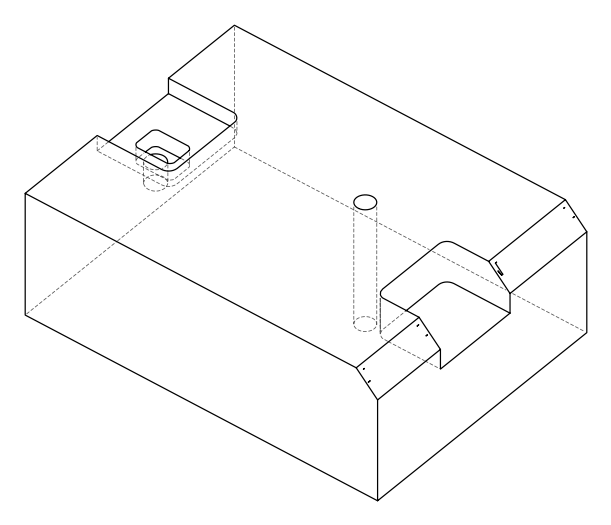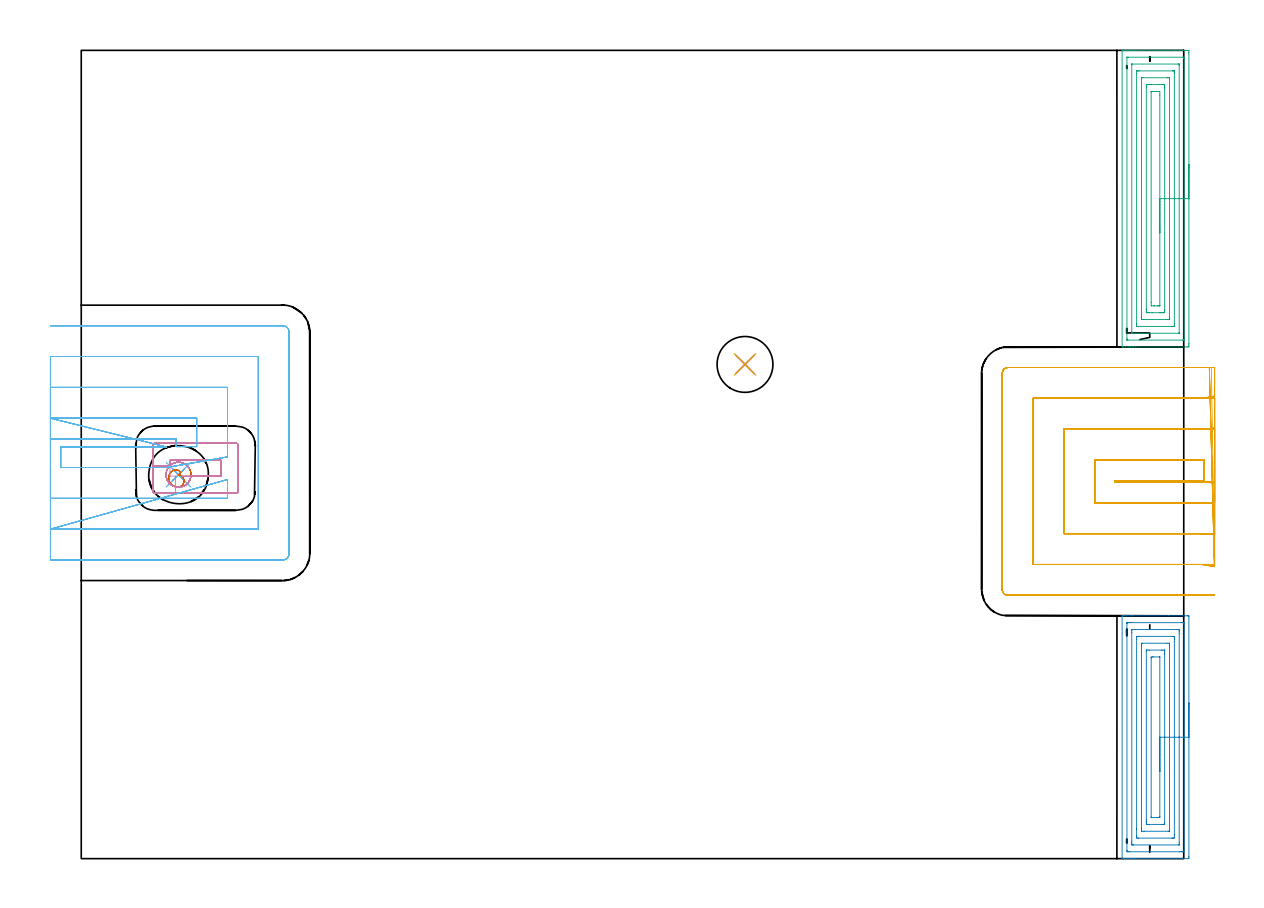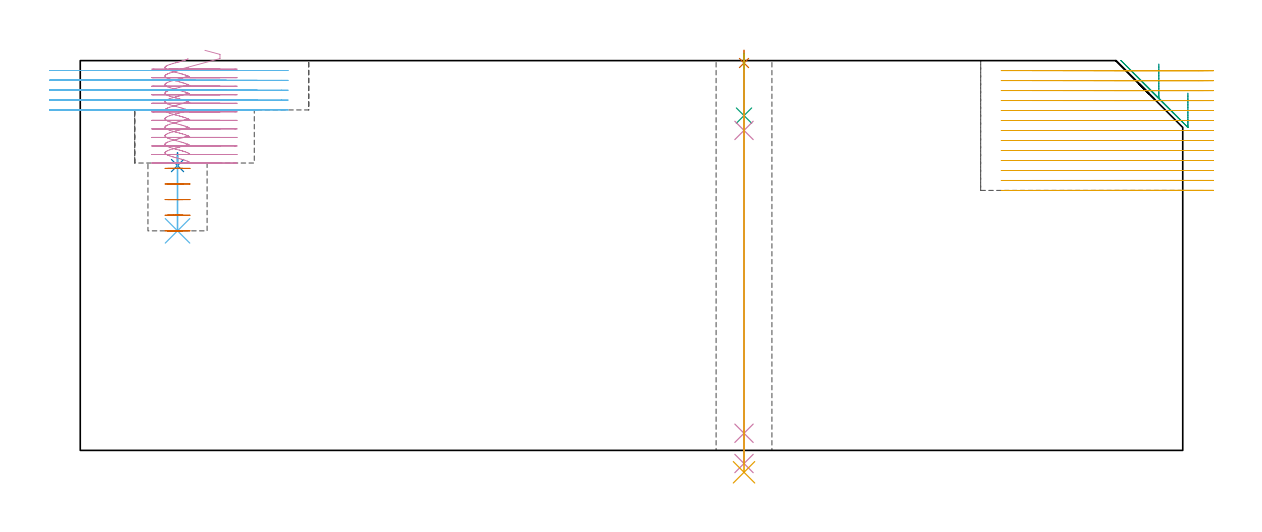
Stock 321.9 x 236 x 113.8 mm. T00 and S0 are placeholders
(PLAN: 12 operations, 8 tool changes, 47.9 min)
(1 SPOT_DRILL | STEP1HOLE | NXT0321_9005460120000 | 0.03 min | 3 mm3)
(2 SPOT_DRILL_1 | STEP1POCKET | NXT0321_9005460120000 | 0.04 min | 3302 mm3)
(3 DRILL_BLIND_HOLE_INTO_CENTER | STEP1HOLE | UGT0301_219 | 0.07 min | 1243 mm3)
(4 GUN_DRILL_THROUGH_HOLE | STEP1HOLE | UGT0307_007 | 0.57 min | 7811 mm3)
(5 DRILL_TO_ENLARGE_THROUGH_HOLE | STEP1HOLE | UGT0301_287 | 0.49 min | 14659 mm3)
(6 DRILL_BLIND_HOLE_INTO_CENTER_1 | STEP1POCKET | NXT0301_128 | 0.09 min | 2184 mm3)
(7 MILL_ROUGH_BLIND_HOLE_CONTOUR | STEP1POCKET | NXT0201_013 | Spiral | 0.79 min | 6008 mm3)
(8 AREA_MILL | FG_CHAMFER_SURFACE | UGT0205_001 | 4.34 min | 14967 mm3)
(9 AREA_MILL_1 | FG_CHAMFER_SURFACE_1 | UGT0205_001 | 5.22 min | 17955 mm3)
(10 MILL_RECTANGULAR_POCKET | POCKET_RECTANGULAR_STRAIGHT | NXT0201_013 | Follow Part, ap 2.5, ae 75% | 3.78 min | 18034 mm3)
(11 MILL_SLOT | SLOT_PARTIAL_RECTANGULAR | NXT0201_011 | Follow Part, ap 3, ae 75% | 22.52 min | 171612 mm3)
(12 MILL_SLOT_1 | SLOT_PARTIAL_RECTANGULAR_1 | NXT0201_011 | Follow Part, ap 3, ae 75% | 9.99 min | 64852 mm3)
(TOOL NXT0321_9005460120000 | NC Spot Drill, 142deg, 12mm, Carbide, Uncoated | D12 PA142 FL30 Z2)
(TOOL UGT0301_219 | Twist Drill 10.7 mm | D10.7 PA118 FL90 Z2)
(TOOL UGT0307_007 | Gun Drill 10 mm | D10 PA130 FL24 Z1)
(TOOL UGT0301_287 | Twist Drill 16.3 mm | D16.3 PA118 FL125 Z2)
(TOOL NXT0301_128 | Carbide Drill 12mm [861.1-1200-036A1-GP GC34] | D12 PA150 FL37.4 Z2)
(TOOL NXT0201_013 | ENDMILL 10mm | D10 FL30 Z4)
(TOOL UGT0205_001 | Chamfer Mill 20 x 3 x 45 deg. | D20 FL50 Z2)
(TOOL NXT0201_011 | ENDMILL 12mm [2P460-1200-NA 1630] | D12 FL38 Z6)
(OP 1 SPOT_DRILL)
G17 G21 G94 G90
T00 M6
G54
G17 G0 G90 X193.8 Y144.3 S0 M3
G43 Z123.8 H0
G94 G81 G98 Z113.098 F250. R116.8
G80
M5
M2
(OP 2 SPOT_DRILL_1)
G17 G21 G94 G90
T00 M6
G54
G17 G0 G90 X28.4 Y112.1 S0 M3
G43 Z123.8 H0
G94 G81 G98 Z83.155 F250. R86.9
G80
M5
M2
(OP 3 DRILL_BLIND_HOLE_INTO_CENTER)
G17 G21 G94 G90
T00 M6
G54
G17 G0 G90 X193.8 Y144.3 S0 M3
G43 Z123.8 H0
G94 G81 G98 Z97.75 F250. R115.8
G80
M5
M2
(OP 4 GUN_DRILL_THROUGH_HOLE)
G17 G21 G94 G90
T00 M6
G54
G17 G0 G90 X193.8 Y144.3 M8
G43 Z123.8 H0
Z111.146
S716 M3
G94 G1 Z93.423 F125. M26
G4 X.084
Z5. F250.
G4 X.084
Z-3.832 F125.
G4 X.084
M5
M9
G0 Z111.146
Z123.8
M2
(OP 5 DRILL_TO_ENLARGE_THROUGH_HOLE)
G17 G21 G94 G90
T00 M6
G54
G17 G0 G90 X193.8 Y144.3 S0 M3
G43 Z123.8 H0
G94 G73 G98 Z-6.397 F250. Q15.025 R115.8
G80
M5
M2
(OP 6 DRILL_BLIND_HOLE_INTO_CENTER_1)
G17 G21 G94 G90
T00 M6
G54
G17 G0 G90 X28.4 Y112.1 S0 M3
G43 Z123.8 H1
G94 G81 G98 Z64.1 F250. R85.9
G80
M5
M2
(OP 7 MILL_ROUGH_BLIND_HOLE_CONTOUR)
G17 G21 G94 G90
T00 M6
G54
G17 G0 G90 X28.4 Y112.1 S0 M3
G43 Z123.8 H0
Z82.34
G94 G3 X28.816 Y113.022 R0.555 F250.
X27.193 Y113.469 R1.537
X25.549 Y110.817 R2.41
X27.943 Y108.479 R2.772
X32.021 Y111.643 R3.65
X27.943 Y108.479 R-3.65
X29.982 Y110.061 R1.825
X28.4 Y112.1 R1.825
G0 Z77.78
G3 X28.816 Y113.022 R0.555
X27.193 Y113.469 R1.537
X25.549 Y110.817 R2.41
X27.943 Y108.479 R2.772
X32.021 Y111.643 R3.65
X27.943 Y108.479 R-3.65
X29.982 Y110.061 R1.825
X28.4 Y112.1 R1.825
G0 Z73.22
G3 X28.816 Y113.022 R0.555
X27.193 Y113.469 R1.537
X25.549 Y110.817 R2.41
X27.943 Y108.479 R2.772
X32.021 Y111.643 R3.65
X27.943 Y108.479 R-3.65
X29.982 Y110.061 R1.825
X28.4 Y112.1 R1.825
G0 Z68.66
G3 X28.816 Y113.022 R0.555
X27.193 Y113.469 R1.537
X25.549 Y110.817 R2.41
X27.943 Y108.479 R2.772
X32.021 Y111.643 R3.65
X27.943 Y108.479 R-3.65
X29.982 Y110.061 R1.825
X28.4 Y112.1 R1.825
G0 Z64.1
G3 X28.816 Y113.022 R0.555
X27.193 Y113.469 R1.537
X25.549 Y110.817 R2.41
X27.943 Y108.479 R2.772
X32.021 Y111.643 R3.65
X27.943 Y108.479 R-3.65
X29.982 Y110.061 R1.825
X28.4 Y112.1 R1.825
G0 Z123.8
M5
M2
(OP 8 AREA_MILL)
G17 G21 G94 G90
T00 M6
G54
G17 G0 G90 X323.4 Y45.45 S1061 M3
G43 Z123.8 H0
Z104.3
G94 G1 Y45.412 Z103.428 F250.
Y45.298 Z102.563
Y45.109 Z101.712
Y44.847 Z100.88
Y44.513 Z100.074
Y44.11 Z99.3
Y43.642 Z98.564
Y43.11 Z97.872
Y42.521 Z97.229
Y41.878 Z96.639
Y41.186 Z96.108
Y40.45 Z95.64
Y39.676 Z95.237
Y38.87 Z94.903
Y38.038 Z94.641
Y37.186 Z94.452
Y36.322 Z94.338
Y35.45 Z94.3
Y0.616
X323.396 Y0.2 Z94.302
X323.392 Y0.01 Z94.306
X323.198 Y0. Z94.499
X307.635 Z110.061
X307.026 Z110.668
X306.477 Z111.22
X306.143 Z111.553
X305.594 Z112.102
X305.259 Z112.435
X304.591 Z113.109
X304.26 Z113.439
X303.913 Z113.778
X303.902 Y0.008 Z113.788
X303.9 Y0.169 Z113.8
Y70.731
X303.902 Y70.892 Z113.788
X303.913 Y70.9 Z113.778
X304.261 Z113.439
X304.59 Z113.109
X305.259 Z112.435
X306.477 Z111.22
X307.026 Z110.668
X317.487 Z100.21
X322.924 Z94.774
X323.2 Y70.898 Z94.497
X323.392 Y70.89 Z94.306
X323.399 Y70.697 Z94.299
X323.4 Y35.45 Z94.3
X321.986 Z95.714
X321.985 Y2.193 Z95.715
X321.984 Y2.088 Z95.716
X321.982 Y2.037 Z95.718
X321.98 Y2.018 Z95.72
X321.952 Y2.01 Z95.748
X321.553 Y2.002 Z96.147
X321.157 Y2.001 Z96.543
X320.672 Y2. Z97.028
X306.143 Y2.001 Z111.557
X305.654 Y2.003 Z112.046
X305.427 Y2.01 Z112.273
X305.321 Y2.018 Z112.379
X305.315 Y2.346 Z112.385
Y2.402
Y68.707
X305.316 Y68.812 Z112.384
X305.318 Y68.863 Z112.382
X305.32 Y68.882 Z112.38
X305.348 Y68.89 Z112.352
X305.747 Y68.898 Z111.953
X306.143 Y68.899 Z111.557
X306.628 Y68.9 Z111.072
X321.157 Y68.899 Z96.543
X321.646 Y68.897 Z96.054
X321.873 Y68.89 Z95.827
X321.979 Y68.882 Z95.721
X321.985 Y68.554 Z95.715
Y68.498
X321.986 Y35.45 Z95.714
X320.572 Z97.128
X320.571 Y4.781 Z97.129
X320.569 Y4.189 Z97.131
X320.567 Y4.039 Z97.133
X320.565 Y4.01 Z97.135
X320.522 Y4.006 Z97.178
X320.459 Y4.001 Z97.241
X307.212 Z110.488
X307.026 Y4.003 Z110.674
X306.84 Y4.01 Z110.86
X306.735 Y4.018 Z110.965
X306.732 Y4.089 Z110.968
X306.73 Y4.189 Z110.97
X306.729 Y4.489 Z110.971
X306.728 Y5.082 Z110.972
X306.729 Y66.119 Z110.971
X306.731 Y66.712 Z110.969
X306.733 Y66.861 Z110.967
X306.735 Y66.89 Z110.965
X306.778 Y66.894 Z110.922
X306.841 Y66.899 Z110.859
X320.088 Y66.9 Z97.612
X320.274 Y66.897 Z97.426
X320.46 Y66.89 Z97.24
X320.565 Y66.882 Z97.135
X320.568 Y66.811 Z97.132
X320.57 Y66.712 Z97.13
X320.571 Y66.411 Z97.129
X320.572 Y65.818 Z97.128
Y35.45
X319.157 Z98.543
Y6.868
X319.151 Y6.218 Z98.549
X319.145 Y6.01 Z98.555
X318.937 Y6.005 Z98.763
X318.508 Y6. Z99.192
X318.483 Z99.217
X308.767 Z108.933
X308.358 Y6.005 Z109.342
X308.16 Y6.01 Z109.54
X308.15 Y6.122 Z109.55
X308.144 Y6.631 Z109.556
X308.143 Y8.654 Z109.557
Y64.032
X308.149 Y64.682 Z109.551
X308.155 Y64.89 Z109.545
X308.363 Y64.895 Z109.337
X308.792 Y64.9 Z108.908
X308.817 Z108.883
X318.533 Z99.167
X318.942 Y64.895 Z98.758
X319.14 Y64.89 Z98.56
X319.15 Y64.778 Z98.55
X319.156 Y64.269 Z98.544
X319.157 Y64.032 Z98.543
Y63.375
Y35.45
X317.743 Z99.957
Y8.535
X317.736 Y8.022 Z99.964
X317.704 Y8.01 Z99.996
X317.625 Y8.007 Z100.075
X317.387 Y8.001 Z100.313
X310.322 Z107.378
X309.676 Y8.007 Z108.024
X309.584 Y8.01 Z108.116
X309.564 Y8.015 Z108.136
X309.561 Y8.135 Z108.139
X309.559 Y8.294 Z108.141
X309.557 Y8.774 Z108.143
Y62.365
X309.564 Y62.878 Z108.136
X309.596 Y62.89 Z108.104
X309.676 Y62.893 Z108.024
X309.913 Y62.899 Z107.787
X316.978 Y62.9 Z100.722
X317.625 Y62.893 Z100.075
X317.716 Y62.89 Z99.984
X317.736 Y62.885 Z99.964
X317.739 Y62.766 Z99.961
X317.742 Y62.606 Z99.958
X317.743 Y62.366 Z99.957
Y62.246
Y35.45
X316.329 Z101.371
Y10.441
X316.328 Y10.203 Z101.372
X316.325 Y10.084 Z101.375
X316.322 Y10.027 Z101.378
X316.318 Y10.009 Z101.382
X316.289 Y10.005 Z101.411
X315.858 Y10.002 Z101.842
X315.411 Y10. Z102.289
X311.878 Z105.822
X311.442 Y10.001 Z106.258
X310.991 Y10.004 Z106.709
X310.978 Y10.01 Z106.722
X310.976 Y10.019 Z106.724
X310.973 Y10.441 Z106.727
X310.971 Y10.917 Z106.729
Y11.334
Y60.459
X310.972 Y60.697 Z106.728
X310.975 Y60.816 Z106.725
X310.978 Y60.873 Z106.722
X310.982 Y60.891 Z106.718
X311.011 Y60.895 Z106.689
X311.442 Y60.898 Z106.258
X311.889 Y60.9 Z105.811
X315.422 Z102.278
X315.858 Y60.899 Z101.842
X316.309 Y60.896 Z101.391
X316.322 Y60.89 Z101.378
X316.324 Y60.881 Z101.376
X316.327 Y60.459 Z101.373
X316.329 Y59.983 Z101.371
Y59.566
Y35.45
X314.915 Z102.785
X314.914 Y12.288 Z102.786
X314.913 Y12.227 Z102.787
X314.908 Y12.029 Z102.792
X314.541 Y12.009 Z103.159
X314.315 Y12.001 Z103.385
X312.452 Y12. Z105.248
X312.428 Y12.002 Z105.272
X312.407 Y12.006 Z105.293
X312.392 Y12.014 Z105.308
X312.39 Y12.038 Z105.31
X312.386 Y12.166 Z105.314
Y58.612
X312.387 Y58.673 Z105.313
X312.392 Y58.871 Z105.308
X312.759 Y58.891 Z104.941
X312.985 Y58.899 Z104.715
X314.848 Y58.9 Z102.852
X314.872 Y58.899 Z102.828
X314.893 Y58.894 Z102.807
X314.908 Y58.887 Z102.792
X314.911 Y58.862 Z102.789
X314.914 Y58.734 Z102.786
X314.915 Y35.45 Z102.785
Y34.578 Z102.823
Y33.714 Z102.937
Y32.862 Z103.126
Y32.03 Z103.388
Y31.224 Z103.722
Y30.45 Z104.125
Y29.714 Z104.594
Y29.022 Z105.125
Y28.379 Z105.714
Y27.79 Z106.357
Y27.258 Z107.049
Y26.79 Z107.785
Y26.387 Z108.559
Y26.053 Z109.365
Y25.791 Z110.197
Y25.602 Z111.049
Y25.488 Z111.914
Y25.45 Z112.785
G0 Z123.8
M5
M2
(OP 9 AREA_MILL_1)
G17 G21 G94 G90
T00 M6
G54
G17 G0 G90 X323.4 Y202.7 S1061 M3
G43 Z123.8 H0
Z104.3
G94 G1 Y202.662 Z103.428 F250.
Y202.548 Z102.563
Y202.359 Z101.712
Y202.097 Z100.88
Y201.763 Z100.074
Y201.36 Z99.3
Y200.892 Z98.564
Y200.36 Z97.872
Y199.771 Z97.229
Y199.128 Z96.64
Y198.436 Z96.108
Y197.7 Z95.64
Y196.926 Z95.237
Y196.12 Z94.903
Y195.288 Z94.641
Y194.437 Z94.452
Y193.572 Z94.338
Y192.7 Z94.3
Y150.383
X323.399 Y149.973 Z94.301
X323.394 Y149.499 Z94.303
X323.391 Y149.409 Z94.305
X322.924 Y149.4 Z94.773
X308.478 Z109.217
X307.909 Z109.785
X307.28 Z110.417
X307.026 Z110.671
X306.397 Z111.3
X306.143 Z111.554
X305.634 Z112.065
X304.885 Z112.815
X304.173 Y149.401 Z113.526
X303.906 Y149.41 Z113.793
X303.9 Y149.528 Z113.8
Y235.872
X303.906 Y235.99 Z113.793
X304.174 Y236. Z113.525
X304.884 Z112.815
X305.635 Z112.065
X306.143 Z111.554
X306.397 Z111.3
X307.026 Z110.671
X307.28 Z110.417
X307.909 Z109.785
X319.533 Z98.164
X322.041 Z95.656
X322.356 Z95.341
X322.924 Y235.996 Z94.773
X323.391 Y235.992 Z94.305
X323.394 Y235.901 Z94.303
X323.399 Y235.427 Z94.301
X323.4 Y234.947 Z94.3
Y192.7
X321.986 Z95.714
X321.985 Y151.545 Z95.715
X321.984 Y151.44 Z95.716
X321.982 Y151.416 Z95.718
X321.98 Y151.411 Z95.72
X321.958 Y151.408 Z95.742
X321.859 Y151.404 Z95.841
X321.508 Y151.4 Z96.192
X305.609 Y151.401 Z112.091
X305.418 Y151.406 Z112.282
X305.338 Y151.41 Z112.362
X305.321 Y151.421 Z112.379
X305.319 Y151.455 Z112.381
X305.316 Y151.536 Z112.384
X305.314 Y151.698 Z112.386
Y151.753
X305.315 Y233.855 Z112.385
X305.316 Y233.96 Z112.384
X305.318 Y233.984 Z112.382
X305.32 Y233.989 Z112.38
X305.342 Y233.992 Z112.358
X305.441 Y233.996 Z112.259
X305.792 Y234. Z111.908
X321.691 Y233.999 Z96.009
X321.882 Y233.994 Z95.818
X321.962 Y233.99 Z95.738
X321.979 Y233.979 Z95.721
X321.981 Y233.945 Z95.719
X321.984 Y233.864 Z95.716
X321.986 Y233.702 Z95.714
Y233.647
Y192.7
X320.572 Z97.128
X320.571 Y153.534 Z97.129
X320.57 Y153.459 Z97.13
X320.568 Y153.423 Z97.132
X320.566 Y153.412 Z97.134
X320.539 Y153.408 Z97.161
X320.406 Y153.401 Z97.294
X307.026 Y153.4 Z110.674
X306.893 Y153.402 Z110.807
X306.805 Y153.405 Z110.895
X306.74 Y153.41 Z110.96
X306.735 Y153.436 Z110.965
X306.732 Y153.534 Z110.968
X306.729 Y153.833 Z110.971
Y231.866
X306.73 Y231.941 Z110.97
X306.732 Y231.977 Z110.968
X306.734 Y231.988 Z110.966
X306.761 Y231.992 Z110.939
X306.894 Y231.999 Z110.806
X320.274 Y232. Z97.426
X320.407 Y231.998 Z97.293
X320.495 Y231.995 Z97.205
X320.56 Y231.99 Z97.14
X320.565 Y231.964 Z97.135
X320.568 Y231.866 Z97.132
X320.571 Y231.567 Z97.129
X320.572 Y192.7 Z97.128
X319.157 Z98.543
Y156.204
X319.155 Y155.552 Z98.545
X319.152 Y155.457 Z98.548
X319.149 Y155.41 Z98.551
X319.106 Y155.408 Z98.594
X318.907 Y155.404 Z98.793
X318.508 Y155.4 Z99.192
X318.422 Z99.278
X308.707 Z108.993
X308.368 Y155.402 Z109.332
X308.199 Y155.406 Z109.501
X308.158 Y155.41 Z109.542
X308.149 Y155.415 Z109.551
X308.147 Y155.428 Z109.553
X308.145 Y155.482 Z109.555
X308.143 Y155.969 Z109.557
Y156.204
Y229.196
X308.145 Y229.848 Z109.555
X308.148 Y229.943 Z109.552
X308.151 Y229.99 Z109.549
X308.194 Y229.992 Z109.506
X308.393 Y229.996 Z109.307
X308.792 Y230. Z108.908
X308.878 Z108.822
X318.593 Z99.107
X318.932 Y229.998 Z98.768
X319.101 Y229.994 Z98.599
X319.142 Y229.99 Z98.558
X319.151 Y229.985 Z98.549
X319.153 Y229.972 Z98.547
X319.155 Y229.918 Z98.545
X319.157 Y229.431 Z98.543
Y229.196
Y192.7
X317.743 Z99.957
Y157.865
X317.741 Y157.745 Z99.959
X317.736 Y157.507 Z99.964
X317.727 Y157.409 Z99.973
X317.697 Y157.406 Z100.003
X317.625 Y157.404 Z100.075
X317.321 Y157.4 Z100.379
X310.255 Z107.445
X309.676 Y157.403 Z108.024
X309.593 Y157.406 Z108.107
X309.571 Y157.409 Z108.129
X309.564 Y157.414 Z108.136
X309.562 Y157.467 Z108.138
X309.559 Y157.626 Z108.141
X309.557 Y158.104 Z108.143
Y227.535
X309.559 Y227.655 Z108.141
X309.564 Y227.893 Z108.136
X309.573 Y227.991 Z108.127
X309.603 Y227.994 Z108.097
X309.676 Y227.996 Z108.024
X309.979 Y228. Z107.721
X317.045 Z100.655
X317.625 Y227.998 Z100.075
X317.707 Y227.994 Z99.993
X317.729 Y227.991 Z99.971
X317.736 Y227.986 Z99.964
X317.738 Y227.934 Z99.962
X317.741 Y227.774 Z99.959
X317.743 Y227.535 Z99.957
Y227.416
Y192.7
X316.329 Z101.371
Y160.181
X316.327 Y159.765 Z101.373
X316.324 Y159.528 Z101.376
X316.322 Y159.418 Z101.378
X316.212 Y159.408 Z101.488
X315.858 Y159.403 Z101.842
X315.336 Y159.4 Z102.364
X314.975 Z102.725
X312.687 Z105.013
X311.804 Z105.896
X311.442 Y159.403 Z106.258
X311.08 Y159.408 Z106.62
X310.983 Y159.41 Z106.717
X310.978 Y159.481 Z106.722
X310.974 Y159.607 Z106.726
X310.972 Y159.765 Z106.728
X310.971 Y160.239 Z106.729
Y160.655
Y225.219
X310.973 Y225.635 Z106.727
X310.976 Y225.872 Z106.724
X310.978 Y225.982 Z106.722
X311.088 Y225.992 Z106.612
X311.442 Y225.997 Z106.258
X311.964 Y226. Z105.736
X312.325 Z105.375
X314.613 Z103.087
X315.497 Z102.203
X315.858 Y225.997 Z101.842
X316.22 Y225.993 Z101.48
X316.317 Y225.99 Z101.383
X316.322 Y225.919 Z101.378
X316.326 Y225.793 Z101.374
X316.328 Y225.635 Z101.372
X316.329 Y225.161 Z101.371
Y224.745
Y192.7
X314.915 Z102.785
X314.914 Y161.545 Z102.786
X314.913 Y161.441 Z102.787
X314.911 Y161.417 Z102.789
X314.91 Y161.412 Z102.79
X314.859 Y161.409 Z102.841
X314.667 Y161.403 Z103.033
X314.379 Y161.4 Z103.321
X314.235 Z103.465
X313.352 Z104.348
X313.208 Z104.492
X312.465 Y161.404 Z105.235
X312.426 Y161.41 Z105.274
X312.392 Y161.477 Z105.308
X312.385 Y162.435 Z105.315
X312.386 Y223.855 Z105.314
X312.387 Y223.959 Z105.313
X312.389 Y223.983 Z105.311
X312.39 Y223.988 Z105.31
X312.441 Y223.991 Z105.259
X312.633 Y223.997 Z105.067
X313.208 Y224. Z104.492
X313.948 Z103.752
X314.092 Z103.608
X314.835 Y223.996 Z102.865
X314.874 Y223.99 Z102.826
X314.908 Y223.923 Z102.792
X314.915 Y222.965 Z102.785
Y192.7
Y191.828 Z102.823
Y190.964 Z102.937
Y190.112 Z103.126
Y189.28 Z103.388
Y188.474 Z103.722
Y187.7 Z104.125
Y186.964 Z104.594
Y186.272 Z105.125
Y185.629 Z105.714
Y185.04 Z106.357
Y184.509 Z107.05
Y184.04 Z107.785
Y183.637 Z108.559
Y183.303 Z109.365
Y183.041 Z110.197
Y182.852 Z111.049
Y182.738 Z111.914
Y182.7 Z112.785
G0 Z123.8
M5
M2
(OP 10 MILL_RECTANGULAR_POCKET)
G17 G21 G94 G90
T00 M6
G54
G17 G0 G90 X36.397 Y116.3 S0 M3
G43 Z123.8 H0
Z116.8
G94 G1 X40.8 Z115.62 F250.
Y111.7 Z114.388
X29.308 Z111.308
X40.8 F500.
Y116.3
X25.9
Y111.7
X27.495
Y106.7
X45.2
G3 X45.8 Y107.3 R0.6
G1 Y120.7
G3 X45.2 Y121.3 R0.6
G1 X21.5
G3 X20.9 Y120.7 R0.6
G1 Y107.3
G3 X21.5 Y106.7 R0.6
G1 X27.495
X28.495
G0 X31.488 Y114.021 Z114.308
G1 X31.438 Y114.106 Z114.282 F250.
X31.313 Y114.302 Z114.219
X31.091 Y114.551 Z114.13
X30.726 Y114.911 Z113.993
X30.526 Y115.071 Z113.924
X29.764 Y115.492 Z113.691
X28.877 Y115.726 Z113.445
X28.727 Y115.737 Z113.404
X28.304 Y115.735 Z113.291
X27.959 Y115.729 Z113.199
X27.837 Y115.714 Z113.166
X27.149 Y115.526 Z112.975
X26.937 Y115.453 Z112.915
X26.893 Y115.429 Z112.901
X26.261 Y115.06 Z112.705
X26.134 Y114.973 Z112.664
X25.508 Y114.342 Z112.425
X25.417 Y114.207 Z112.382
X25.09 Y113.633 Z112.205
X25.031 Y113.526 Z112.172
X24.964 Y113.329 Z112.117
X24.846 Y112.88 Z111.992
X24.78 Y112.619 Z111.92
X24.767 Y112.512 Z111.891
X24.764 Y112.182 Z111.803
X24.767 Y111.751 Z111.687
X24.782 Y111.555 Z111.634
X25.038 Y110.653 Z111.383
X25.465 Y109.92 Z111.156
X25.569 Y109.789 Z111.111
X25.991 Y109.37 Z110.952
X26.215 Y109.167 Z110.871
X27.019 Y108.716 Z110.624
X27.149 Y108.67 Z110.587
X27.529 Y108.57 Z110.481
X27.896 Y108.479 Z110.38
X27.974 Y108.469 Z110.359
X28.893 Y108.478 Z110.113
X29.04 Y108.507 Z110.072
X29.436 Y108.615 Z109.963
X29.775 Y108.714 Z109.868
X29.902 Y108.769 Z109.831
X29.941 Y108.79 Z109.819
X30.179 Y108.929 Z109.745
X30.598 Y109.18 Z109.614
X30.728 Y109.284 Z109.57
X31.208 Y109.77 Z109.386
X31.319 Y109.899 Z109.341
X31.505 Y110.207 Z109.245
X31.728 Y110.599 Z109.124
X31.807 Y110.772 Z109.073
X31.823 Y110.821 Z109.059
X31.979 Y111.417 Z108.894
X32.027 Y111.64 Z108.833
X32.032 Y111.7 Z108.817
X40.8 F500.
Y116.3
X25.9
Y114.741
X20.9
Y107.3
G3 X21.5 Y106.7 R0.6
G1 X45.2
G3 X45.8 Y107.3 R0.6
G1 Y120.7
G3 X45.2 Y121.3 R0.6
G1 X21.5
G3 X20.9 Y120.7 R0.6
G1 Y114.741
Y113.741
G0 X31.488 Y114.021 Z111.817
G1 X31.438 Y114.106 Z111.79 F250.
X31.313 Y114.302 Z111.728
X31.091 Y114.551 Z111.638
X30.729 Y114.909 Z111.502
X30.525 Y115.072 Z111.432
X29.76 Y115.493 Z111.198
X28.877 Y115.726 Z110.953
X28.727 Y115.737 Z110.913
X28.304 Y115.735 Z110.8
X27.959 Y115.729 Z110.707
X27.837 Y115.714 Z110.674
X27.149 Y115.526 Z110.483
X26.937 Y115.453 Z110.423
X26.134 Y114.973 Z110.172
X25.508 Y114.342 Z109.934
X25.417 Y114.207 Z109.89
X25.09 Y113.633 Z109.713
X25.031 Y113.526 Z109.681
X24.964 Y113.329 Z109.625
X24.846 Y112.88 Z109.501
X24.78 Y112.619 Z109.428
X24.767 Y112.512 Z109.4
X24.764 Y112.182 Z109.311
X24.767 Y111.751 Z109.195
X24.782 Y111.555 Z109.143
X25.038 Y110.653 Z108.892
X25.465 Y109.92 Z108.664
X25.569 Y109.789 Z108.619
X25.991 Y109.37 Z108.46
X26.215 Y109.167 Z108.379
X27.019 Y108.716 Z108.132
X27.149 Y108.67 Z108.095
X27.557 Y108.563 Z107.982
X27.894 Y108.479 Z107.889
X27.974 Y108.469 Z107.867
X28.893 Y108.478 Z107.621
X29.04 Y108.507 Z107.581
X29.436 Y108.615 Z107.471
X29.775 Y108.714 Z107.376
X29.902 Y108.769 Z107.339
X29.941 Y108.79 Z107.327
X30.215 Y108.95 Z107.242
X30.597 Y109.179 Z107.123
X30.728 Y109.284 Z107.078
X31.208 Y109.77 Z106.895
X31.319 Y109.899 Z106.849
X31.505 Y110.207 Z106.753
X31.728 Y110.599 Z106.632
X31.807 Y110.772 Z106.581
X31.823 Y110.821 Z106.567
X31.979 Y111.417 Z106.402
X32.027 Y111.64 Z106.341
X32.032 Y111.7 Z106.325
X40.8 F500.
Y116.3
X25.9
Y114.742
X20.9
Y107.3
G3 X21.5 Y106.7 R0.6
G1 X45.2
G3 X45.8 Y107.3 R0.6
G1 Y120.7
G3 X45.2 Y121.3 R0.6
G1 X21.5
G3 X20.9 Y120.7 R0.6
G1 Y114.742
Y113.742
G0 X31.488 Y114.02 Z109.325
G1 X31.438 Y114.106 Z109.298 F250.
X31.315 Y114.3 Z109.237
X31.09 Y114.552 Z109.146
X30.728 Y114.909 Z109.01
X30.528 Y115.069 Z108.941
X29.76 Y115.493 Z108.706
X28.875 Y115.726 Z108.461
X28.362 Y115.735 Z108.323
X27.957 Y115.729 Z108.215
X27.837 Y115.714 Z108.182
X27.149 Y115.526 Z107.991
X26.937 Y115.453 Z107.931
X26.134 Y114.973 Z107.68
X25.508 Y114.342 Z107.442
X25.417 Y114.207 Z107.399
X25.09 Y113.633 Z107.222
X25.031 Y113.526 Z107.189
X24.964 Y113.329 Z107.133
X24.862 Y112.939 Z107.025
X24.78 Y112.617 Z106.936
X24.775 Y112.571 Z106.924
X24.767 Y111.747 Z106.703
X24.776 Y111.622 Z106.669
X24.782 Y111.555 Z106.651
X24.935 Y110.989 Z106.494
X25.036 Y110.659 Z106.401
X25.465 Y109.92 Z106.173
X25.568 Y109.791 Z106.128
X25.984 Y109.377 Z105.971
X26.216 Y109.167 Z105.887
X27.019 Y108.716 Z105.64
X27.149 Y108.67 Z105.604
X27.557 Y108.563 Z105.49
X27.894 Y108.479 Z105.397
X27.974 Y108.469 Z105.376
X28.893 Y108.478 Z105.129
X29.04 Y108.507 Z105.089
X29.436 Y108.615 Z104.979
X29.775 Y108.714 Z104.884
X29.902 Y108.769 Z104.847
X30.594 Y109.177 Z104.632
X30.725 Y109.282 Z104.587
X31.209 Y109.771 Z104.403
X31.319 Y109.899 Z104.358
X31.505 Y110.207 Z104.261
X31.728 Y110.599 Z104.14
X31.807 Y110.772 Z104.09
X31.823 Y110.821 Z104.076
X31.979 Y111.417 Z103.91
X32.027 Y111.64 Z103.85
X32.032 Y111.7 Z103.833
X40.8 F500.
Y116.3
X25.9
Y114.742
X20.9
Y107.3
G3 X21.5 Y106.7 R0.6
G1 X45.2
G3 X45.8 Y107.3 R0.6
G1 Y120.7
G3 X45.2 Y121.3 R0.6
G1 X21.5
G3 X20.9 Y120.7 R0.6
G1 Y114.742
Y113.742
G0 X31.488 Y114.02 Z106.833
G1 X31.438 Y114.106 Z106.807 F250.
X31.315 Y114.3 Z106.745
X31.09 Y114.552 Z106.655
X30.725 Y114.912 Z106.517
X30.529 Y115.068 Z106.45
X29.763 Y115.492 Z106.215
X28.868 Y115.726 Z105.967
X27.957 Y115.729 Z105.723
X27.837 Y115.714 Z105.691
X27.149 Y115.526 Z105.5
X26.937 Y115.453 Z105.44
X26.134 Y114.973 Z105.189
X25.508 Y114.342 Z104.95
X25.417 Y114.207 Z104.907
X25.09 Y113.633 Z104.73
X25.031 Y113.526 Z104.697
X24.964 Y113.329 Z104.642
X24.862 Y112.939 Z104.533
X24.78 Y112.617 Z104.444
X24.775 Y112.572 Z104.432
X24.767 Y111.747 Z104.211
X24.776 Y111.623 Z104.178
X24.782 Y111.555 Z104.159
X24.935 Y110.989 Z104.002
X25.036 Y110.659 Z103.91
X25.465 Y109.92 Z103.681
X25.568 Y109.791 Z103.637
X25.984 Y109.377 Z103.479
X26.216 Y109.167 Z103.395
X27.019 Y108.716 Z103.149
X27.149 Y108.67 Z103.112
X27.518 Y108.573 Z103.009
X27.896 Y108.479 Z102.905
X27.974 Y108.469 Z102.884
X28.893 Y108.478 Z102.638
X29.04 Y108.507 Z102.597
X29.436 Y108.615 Z102.488
X29.775 Y108.714 Z102.393
X29.902 Y108.769 Z102.356
X30.175 Y108.927 Z102.271
X30.595 Y109.178 Z102.14
X30.725 Y109.282 Z102.096
X31.209 Y109.771 Z101.911
X31.319 Y109.899 Z101.866
X31.505 Y110.207 Z101.77
X31.728 Y110.599 Z101.649
X31.807 Y110.772 Z101.598
X31.823 Y110.821 Z101.584
X31.979 Y111.417 Z101.419
X32.027 Y111.64 Z101.358
X32.032 Y111.7 Z101.342
X40.8 F500.
Y116.3
X25.9
Y114.741
X20.9
Y107.3
G3 X21.5 Y106.7 R0.6
G1 X45.2
G3 X45.8 Y107.3 R0.6
G1 Y120.7
G3 X45.2 Y121.3 R0.6
G1 X21.5
G3 X20.9 Y120.7 R0.6
G1 Y114.741
Y113.741
G0 X31.488 Y114.021 Z104.342
G1 X31.438 Y114.106 Z104.315 F250.
X31.313 Y114.302 Z104.253
X31.091 Y114.551 Z104.164
X30.727 Y114.91 Z104.026
X30.526 Y115.071 Z103.957
X29.764 Y115.492 Z103.724
X28.877 Y115.726 Z103.478
X28.727 Y115.737 Z103.438
X28.304 Y115.735 Z103.325
X27.959 Y115.729 Z103.232
X27.837 Y115.714 Z103.199
X27.149 Y115.526 Z103.008
X26.937 Y115.453 Z102.948
X26.134 Y114.973 Z102.697
X25.508 Y114.342 Z102.459
X25.417 Y114.207 Z102.415
X25.09 Y113.633 Z102.238
X25.031 Y113.526 Z102.206
X24.964 Y113.329 Z102.15
X24.846 Y112.88 Z102.026
X24.78 Y112.619 Z101.953
X24.767 Y112.512 Z101.925
X24.764 Y112.182 Z101.836
X24.767 Y111.751 Z101.72
X24.782 Y111.555 Z101.668
X25.038 Y110.653 Z101.417
X25.465 Y109.92 Z101.189
X25.569 Y109.789 Z101.144
X25.991 Y109.37 Z100.985
X26.215 Y109.167 Z100.904
X27.019 Y108.716 Z100.657
X27.149 Y108.67 Z100.62
X27.518 Y108.573 Z100.518
X27.896 Y108.479 Z100.413
X27.974 Y108.469 Z100.392
X28.893 Y108.478 Z100.146
X29.04 Y108.507 Z100.106
X29.436 Y108.615 Z99.996
X29.775 Y108.714 Z99.901
X29.902 Y108.769 Z99.864
X29.941 Y108.79 Z99.852
X30.165 Y108.921 Z99.783
X30.598 Y109.18 Z99.647
X30.728 Y109.284 Z99.603
X31.208 Y109.77 Z99.42
X31.319 Y109.899 Z99.374
X31.505 Y110.207 Z99.278
X31.728 Y110.599 Z99.157
X31.807 Y110.772 Z99.106
X31.823 Y110.821 Z99.092
X31.979 Y111.417 Z98.927
X32.027 Y111.64 Z98.866
X32.032 Y111.7 Z98.85
X40.8 F500.
Y116.3
X25.9
Y114.741
X20.9
Y107.3
G3 X21.5 Y106.7 R0.6
G1 X45.2
G3 X45.8 Y107.3 R0.6
G1 Y120.7
G3 X45.2 Y121.3 R0.6
G1 X21.5
G3 X20.9 Y120.7 R0.6
G1 Y114.741
Y113.741
G0 X31.488 Y114.021 Z101.85
G1 X31.438 Y114.106 Z101.823 F250.
X31.313 Y114.302 Z101.761
X31.091 Y114.551 Z101.672
X30.729 Y114.909 Z101.535
X30.525 Y115.072 Z101.465
X29.76 Y115.493 Z101.231
X28.877 Y115.726 Z100.986
X28.727 Y115.737 Z100.946
X28.304 Y115.735 Z100.833
X27.959 Y115.729 Z100.74
X27.837 Y115.714 Z100.707
X27.149 Y115.526 Z100.516
X26.937 Y115.453 Z100.456
X26.134 Y114.973 Z100.206
X25.508 Y114.342 Z99.967
X25.417 Y114.207 Z99.924
X25.09 Y113.633 Z99.747
X25.031 Y113.526 Z99.714
X24.964 Y113.329 Z99.658
X24.846 Y112.88 Z99.534
X24.78 Y112.619 Z99.462
X24.767 Y112.512 Z99.433
X24.764 Y112.182 Z99.345
X24.767 Y111.751 Z99.229
X24.782 Y111.555 Z99.176
X25.038 Y110.653 Z98.925
X25.465 Y109.92 Z98.698
X25.569 Y109.789 Z98.653
X25.991 Y109.37 Z98.493
X26.215 Y109.167 Z98.413
X27.019 Y108.716 Z98.165
X27.149 Y108.67 Z98.129
X27.557 Y108.563 Z98.015
X27.894 Y108.479 Z97.922
X27.974 Y108.469 Z97.901
X28.893 Y108.478 Z97.654
X29.04 Y108.507 Z97.614
X29.436 Y108.615 Z97.504
X29.775 Y108.714 Z97.41
X29.902 Y108.769 Z97.372
X29.941 Y108.79 Z97.361
X30.215 Y108.95 Z97.275
X30.597 Y109.179 Z97.156
X30.728 Y109.284 Z97.111
X31.208 Y109.77 Z96.928
X31.319 Y109.899 Z96.883
X31.505 Y110.207 Z96.786
X31.728 Y110.599 Z96.665
X31.807 Y110.772 Z96.615
X31.823 Y110.821 Z96.601
X31.979 Y111.417 Z96.435
X32.027 Y111.64 Z96.375
X32.032 Y111.7 Z96.358
X40.8 F500.
Y116.3
X25.9
Y114.742
X20.9
Y107.3
G3 X21.5 Y106.7 R0.6
G1 X45.2
G3 X45.8 Y107.3 R0.6
G1 Y120.7
G3 X45.2 Y121.3 R0.6
G1 X21.5
G3 X20.9 Y120.7 R0.6
G1 Y114.742
Y113.742
G0 X31.488 Y114.02 Z99.358
G1 X31.438 Y114.106 Z99.332 F250.
X31.315 Y114.3 Z99.27
X31.09 Y114.552 Z99.18
X30.728 Y114.909 Z99.043
X30.525 Y115.072 Z98.974
X29.76 Y115.493 Z98.74
X28.874 Y115.726 Z98.494
X28.727 Y115.737 Z98.454
X28.378 Y115.735 Z98.361
X27.956 Y115.729 Z98.248
X27.837 Y115.714 Z98.216
X27.149 Y115.526 Z98.025
X26.937 Y115.453 Z97.965
X26.134 Y114.973 Z97.714
X25.508 Y114.342 Z97.475
X25.417 Y114.207 Z97.432
X25.09 Y113.633 Z97.255
X25.031 Y113.526 Z97.222
X24.964 Y113.329 Z97.167
X24.866 Y112.954 Z97.063
X24.78 Y112.617 Z96.969
X24.767 Y112.512 Z96.941
X24.764 Y112.182 Z96.853
X24.767 Y111.751 Z96.737
X24.782 Y111.555 Z96.685
X25.038 Y110.653 Z96.433
X25.465 Y109.92 Z96.206
X25.567 Y109.791 Z96.162
X25.983 Y109.378 Z96.005
X26.217 Y109.166 Z95.92
X27.019 Y108.716 Z95.674
X27.149 Y108.67 Z95.637
X27.557 Y108.563 Z95.524
X27.894 Y108.479 Z95.431
X27.974 Y108.469 Z95.409
X28.893 Y108.478 Z95.163
X29.04 Y108.507 Z95.122
X29.436 Y108.615 Z95.013
X29.775 Y108.714 Z94.918
X29.909 Y108.772 Z94.879
X30.219 Y108.953 Z94.783
X30.597 Y109.179 Z94.665
X30.723 Y109.28 Z94.621
X31.209 Y109.771 Z94.436
X31.319 Y109.899 Z94.391
X31.505 Y110.207 Z94.295
X31.728 Y110.599 Z94.174
X31.807 Y110.772 Z94.123
X31.823 Y110.821 Z94.109
X31.979 Y111.417 Z93.944
X32.027 Y111.64 Z93.883
X32.032 Y111.7 Z93.867
X40.8 F500.
Y116.3
X25.9
Y114.742
X20.9
Y107.3
G3 X21.5 Y106.7 R0.6
G1 X45.2
G3 X45.8 Y107.3 R0.6
G1 Y120.7
G3 X45.2 Y121.3 R0.6
G1 X21.5
G3 X20.9 Y120.7 R0.6
G1 Y114.742
Y113.742
G0 X31.488 Y114.021 Z96.867
G1 X31.438 Y114.106 Z96.84 F250.
X31.315 Y114.3 Z96.779
X31.09 Y114.552 Z96.688
X30.725 Y114.912 Z96.55
X30.526 Y115.071 Z96.483
X29.763 Y115.492 Z96.249
X28.874 Y115.726 Z96.002
X28.727 Y115.737 Z95.963
X28.378 Y115.735 Z95.869
X27.956 Y115.729 Z95.756
X27.837 Y115.714 Z95.724
X27.149 Y115.526 Z95.533
X26.937 Y115.453 Z95.473
X26.134 Y114.973 Z95.222
X25.508 Y114.342 Z94.984
X25.417 Y114.207 Z94.94
X25.09 Y113.633 Z94.763
X25.031 Y113.526 Z94.731
X24.964 Y113.329 Z94.675
X24.866 Y112.954 Z94.571
X24.78 Y112.617 Z94.478
X24.767 Y112.512 Z94.45
X24.764 Y112.182 Z94.361
X24.767 Y111.751 Z94.245
X24.782 Y111.555 Z94.193
X25.038 Y110.653 Z93.942
X25.465 Y109.92 Z93.714
X25.567 Y109.791 Z93.67
X25.983 Y109.378 Z93.513
X26.217 Y109.166 Z93.429
X27.019 Y108.716 Z93.182
X27.149 Y108.67 Z93.145
X27.526 Y108.571 Z93.041
X27.896 Y108.479 Z92.939
X27.974 Y108.469 Z92.917
X28.893 Y108.478 Z92.671
X29.04 Y108.507 Z92.631
X29.436 Y108.615 Z92.521
X29.775 Y108.714 Z92.426
X29.909 Y108.772 Z92.387
X30.623 Y109.199 Z92.164
X30.723 Y109.28 Z92.13
X31.209 Y109.771 Z91.944
X31.319 Y109.899 Z91.899
X31.505 Y110.207 Z91.803
X31.728 Y110.599 Z91.682
X31.807 Y110.772 Z91.631
X31.823 Y110.821 Z91.617
X31.979 Y111.417 Z91.452
X32.027 Y111.64 Z91.391
X32.032 Y111.7 Z91.375
X40.8 F500.
Y116.3
X25.9
Y114.741
X20.9
Y107.3
G3 X21.5 Y106.7 R0.6
G1 X45.2
G3 X45.8 Y107.3 R0.6
G1 Y120.7
G3 X45.2 Y121.3 R0.6
G1 X21.5
G3 X20.9 Y120.7 R0.6
G1 Y114.741
Y113.741
G0 X31.488 Y114.021 Z94.375
G1 X31.438 Y114.106 Z94.348 F250.
X31.313 Y114.302 Z94.286
X31.091 Y114.551 Z94.197
X30.726 Y114.911 Z94.06
X30.526 Y115.071 Z93.991
X29.764 Y115.492 Z93.757
X28.877 Y115.726 Z93.511
X28.727 Y115.737 Z93.471
X28.304 Y115.735 Z93.358
X27.959 Y115.729 Z93.265
X27.837 Y115.714 Z93.232
X27.149 Y115.526 Z93.041
X26.937 Y115.453 Z92.981
X26.134 Y114.973 Z92.731
X25.508 Y114.342 Z92.492
X25.417 Y114.207 Z92.449
X25.09 Y113.633 Z92.272
X25.031 Y113.526 Z92.239
X24.964 Y113.329 Z92.183
X24.846 Y112.88 Z92.059
X24.78 Y112.619 Z91.987
X24.767 Y112.512 Z91.958
X24.764 Y112.182 Z91.87
X24.767 Y111.751 Z91.754
X24.782 Y111.555 Z91.701
X25.038 Y110.653 Z91.45
X25.465 Y109.92 Z91.223
X25.569 Y109.789 Z91.178
X25.991 Y109.37 Z91.018
X26.215 Y109.167 Z90.938
X27.019 Y108.716 Z90.69
X27.149 Y108.67 Z90.654
X27.526 Y108.571 Z90.549
X27.896 Y108.479 Z90.447
X27.974 Y108.469 Z90.426
X28.893 Y108.478 Z90.179
X29.04 Y108.507 Z90.139
X29.436 Y108.615 Z90.029
X29.775 Y108.714 Z89.935
X29.902 Y108.769 Z89.897
X29.941 Y108.79 Z89.886
X30.175 Y108.927 Z89.813
X30.598 Y109.18 Z89.681
X30.728 Y109.284 Z89.636
X31.208 Y109.77 Z89.453
X31.319 Y109.899 Z89.408
X31.505 Y110.207 Z89.311
X31.728 Y110.599 Z89.19
X31.807 Y110.772 Z89.14
X31.823 Y110.821 Z89.126
X31.979 Y111.417 Z88.96
X32.027 Y111.64 Z88.9
X32.032 Y111.7 Z88.883
X40.8 F500.
Y116.3
X25.9
Y114.741
X20.9
Y107.3
G3 X21.5 Y106.7 R0.6
G1 X45.2
G3 X45.8 Y107.3 R0.6
G1 Y120.7
G3 X45.2 Y121.3 R0.6
G1 X21.5
G3 X20.9 Y120.7 R0.6
G1 Y114.741
Y113.741
G0 X31.488 Y114.021 Z91.883
G1 X31.438 Y114.106 Z91.857 F250.
X31.313 Y114.302 Z91.795
X31.091 Y114.551 Z91.705
X30.728 Y114.909 Z91.569
X30.525 Y115.072 Z91.499
X29.764 Y115.492 Z91.266
X28.877 Y115.726 Z91.02
X28.727 Y115.737 Z90.98
X28.304 Y115.735 Z90.866
X27.959 Y115.729 Z90.774
X27.837 Y115.714 Z90.741
X27.149 Y115.526 Z90.55
X26.937 Y115.453 Z90.49
X26.134 Y114.973 Z90.239
X25.508 Y114.342 Z90.001
X25.417 Y114.207 Z89.957
X25.09 Y113.633 Z89.78
X25.031 Y113.526 Z89.747
X24.964 Y113.329 Z89.692
X24.846 Y112.88 Z89.567
X24.78 Y112.619 Z89.495
X24.767 Y112.512 Z89.466
X24.764 Y112.182 Z89.378
X24.767 Y111.751 Z89.262
X24.782 Y111.555 Z89.21
X25.038 Y110.653 Z88.958
X25.465 Y109.92 Z88.731
X25.569 Y109.789 Z88.686
X25.991 Y109.37 Z88.527
X26.215 Y109.167 Z88.446
X27.019 Y108.716 Z88.199
X27.149 Y108.67 Z88.162
X27.557 Y108.563 Z88.049
X27.894 Y108.479 Z87.956
X27.974 Y108.469 Z87.934
X28.893 Y108.478 Z87.688
X29.04 Y108.507 Z87.647
X29.436 Y108.615 Z87.538
X29.775 Y108.714 Z87.443
X29.902 Y108.769 Z87.406
X29.941 Y108.79 Z87.394
X30.215 Y108.95 Z87.309
X30.597 Y109.179 Z87.19
X30.728 Y109.284 Z87.145
X31.208 Y109.77 Z86.962
X31.319 Y109.899 Z86.916
X31.505 Y110.207 Z86.82
X31.728 Y110.599 Z86.699
X31.807 Y110.772 Z86.648
X31.823 Y110.821 Z86.634
X31.979 Y111.417 Z86.469
X32.027 Y111.64 Z86.408
X32.032 Y111.7 Z86.392
X40.8 F500.
Y116.3
X25.9
Y114.742
X20.9
Y107.3
G3 X21.5 Y106.7 R0.6
G1 X45.2
G3 X45.8 Y107.3 R0.6
G1 Y120.7
G3 X45.2 Y121.3 R0.6
G1 X21.5
G3 X20.9 Y120.7 R0.6
G1 Y114.742
Y113.742
G0 X31.488 Y114.021 Z89.392
G1 X31.438 Y114.106 Z89.365 F250.
X31.313 Y114.302 Z89.303
X31.091 Y114.55 Z89.214
X30.728 Y114.909 Z89.077
X30.525 Y115.072 Z89.007
X29.862 Y115.449 Z88.803
X29.762 Y115.492 Z88.774
X29.49 Y115.572 Z88.698
X28.994 Y115.702 Z88.56
X28.873 Y115.726 Z88.527
X28.727 Y115.737 Z88.488
X28.304 Y115.735 Z88.375
X27.959 Y115.729 Z88.282
X27.837 Y115.714 Z88.249
X27.149 Y115.526 Z88.058
X26.937 Y115.453 Z87.998
X26.134 Y114.973 Z87.747
X25.508 Y114.342 Z87.509
X25.417 Y114.207 Z87.465
X25.09 Y113.633 Z87.288
X25.031 Y113.526 Z87.256
X24.964 Y113.329 Z87.2
X24.871 Y112.974 Z87.102
X24.78 Y112.616 Z87.003
X24.767 Y112.512 Z86.975
X24.764 Y112.182 Z86.886
X24.767 Y111.751 Z86.77
X24.782 Y111.555 Z86.718
X25.038 Y110.653 Z86.467
X25.465 Y109.92 Z86.239
X25.566 Y109.792 Z86.196
X25.98 Y109.381 Z86.039
X26.217 Y109.166 Z85.954
X27.019 Y108.716 Z85.707
X27.149 Y108.67 Z85.67
X27.557 Y108.563 Z85.557
X27.894 Y108.479 Z85.464
X27.974 Y108.469 Z85.442
X28.893 Y108.478 Z85.196
X29.04 Y108.507 Z85.156
X29.436 Y108.615 Z85.046
X29.775 Y108.714 Z84.951
X29.902 Y108.768 Z84.914
X30.22 Y108.953 Z84.816
X30.597 Y109.179 Z84.698
X30.722 Y109.279 Z84.655
X31.21 Y109.771 Z84.469
X31.319 Y109.899 Z84.424
X31.505 Y110.207 Z84.328
X31.728 Y110.599 Z84.207
X31.807 Y110.772 Z84.156
X31.823 Y110.821 Z84.142
X31.979 Y111.417 Z83.977
X32.027 Y111.64 Z83.916
X32.032 Y111.7 Z83.9
X40.8 F500.
Y116.3
X25.9
Y114.742
X20.9
Y107.3
G3 X21.5 Y106.7 R0.6
G1 X45.2
G3 X45.8 Y107.3 R0.6
G1 Y120.7
G3 X45.2 Y121.3 R0.6
G1 X21.5
G3 X20.9 Y120.7 R0.6
G1 Y114.742
Y113.742
G0 Z123.8
M5
M2
(OP 11 MILL_SLOT)
G17 G21 G94 G90
T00 M6
G54
G17 G0 G90 X330.897 Y109.726 S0 M3
G43 Z123.8 H1
Z110.885
G94 G1 X327.9 Y109.865 F250.
G3 X326.372 Y109.9 R33. F500.
G1 X301.9
Y110.4
X326.372
G3 X327.9 Y110.435 R33.
G1 Y116.443
G2 X326.372 Y116.4 R27.
G1 X295.9
Y103.9
X326.372
G2 X327.9 Y103.857 R27.
G1 X330.895 Y103.687 F250.
X330.889 Y125.72
X327.9 Y125.465
G2 X326.372 Y125.4 R18. F500.
G1 X286.9
Y94.9
X326.372
G2 X327.9 Y94.835 R18.
G1 X330.889 Y94.58 F250.
X330.856 Y135.04
X327.9 Y134.531
G2 X326.372 Y134.4 R9. F500.
G1 X277.9
Y85.9
X326.372
G2 X327.9 Y85.769 R9.
G1 X330.856 Y85.26 F250.
X329.372 Y143.4
X326.372
X270.6 F500.
G3 X268.9 Y141.7 R1.7
G1 Y78.6
G3 X270.6 Y76.9 R1.7
G1 X326.372
X329.372 F250.
G0 X330.897 Y109.726 Z107.969
G1 X327.9 Y109.865
G3 X326.372 Y109.9 R33. F500.
G1 X301.9
Y110.4
X326.372
G3 X327.9 Y110.435 R33.
G1 Y116.443
G2 X326.372 Y116.4 R27.
G1 X295.9
Y103.9
X326.372
G2 X327.9 Y103.857 R27.
G1 X330.895 Y103.687 F250.
X330.889 Y125.72
X327.9 Y125.465
G2 X326.372 Y125.4 R18. F500.
G1 X286.9
Y94.9
X326.372
G2 X327.9 Y94.835 R18.
G1 X330.889 Y94.58 F250.
X330.856 Y135.04
X327.9 Y134.531
G2 X326.372 Y134.4 R9. F500.
G1 X277.9
Y85.9
X326.372
G2 X327.9 Y85.769 R9.
G1 X330.856 Y85.26 F250.
X329.372 Y143.4
X326.372
X270.6 F500.
G3 X268.9 Y141.7 R1.7
G1 Y78.6
G3 X270.6 Y76.9 R1.7
G1 X326.372
X329.372 F250.
G0 X330.897 Y109.726 Z105.054
G1 X327.9 Y109.865
G3 X326.372 Y109.9 R33. F500.
G1 X301.9
Y110.4
X326.372
G3 X327.9 Y110.435 R33.
G1 Y116.443
G2 X326.372 Y116.4 R27.
G1 X295.9
Y103.9
X326.372
G2 X327.9 Y103.857 R27.
G1 X330.895 Y103.687 F250.
X330.889 Y125.72
X327.9 Y125.465
G2 X326.372 Y125.4 R18. F500.
G1 X286.9
Y94.9
X326.372
G2 X327.9 Y94.835 R18.
G1 X330.889 Y94.58 F250.
X330.856 Y135.04
X327.9 Y134.531
G2 X326.372 Y134.4 R9. F500.
G1 X277.9
Y85.9
X326.372
G2 X327.9 Y85.769 R9.
G1 X330.856 Y85.26 F250.
X329.372 Y143.4
X326.372
X270.6 F500.
G3 X268.9 Y141.7 R1.7
G1 Y78.6
G3 X270.6 Y76.9 R1.7
G1 X326.372
X329.372 F250.
G0 X330.899 Y109.802 Z102.138
G1 X327.9 Y109.887
G3 X326.963 Y109.9 R33. F500.
G1 X301.9
Y110.4
X326.962
G3 X327.9 Y110.413 R33.
G1 Y116.416
G2 X326.962 Y116.4 R27.
G1 X295.9
Y103.9
X326.963
G2 X327.9 Y103.884 R27.
G1 X330.898 Y103.78 F250.
X330.896 Y125.581
X327.9 Y125.424
G2 X326.962 Y125.4 R18. F500.
G1 X286.9
Y94.9
X326.963
G2 X327.9 Y94.876 R18.
G1 X330.896 Y94.719 F250.
X330.884 Y134.762
X327.9 Y134.449
G2 X326.962 Y134.4 R9. F500.
G1 X277.9
Y85.9
X326.963
G2 X327.9 Y85.851 R9.
G1 X330.884 Y85.539 F250.
X329.962 Y143.4
X326.962
X270.6 F500.
G3 X268.9 Y141.7 R1.7
G1 Y78.6
G3 X270.6 Y76.9 R1.7
G1 X326.963
X329.963 F250.
G0 X330.9 Y109.9 Z99.223
G1 X327.9
X301.9 F500.
Y110.4
X327.9
Y116.4
X295.9
Y103.9
X327.9
X330.9 Y103.899 F250.
Y125.401
X327.9 Y125.4
X286.9 F500.
Y94.9
X327.9
X330.9 Y94.899 F250.
Y134.402
X327.9 Y134.4
X277.9 F500.
Y85.9
X327.9
X330.9 Y85.898 F250.
X330.895 Y143.4
X327.895
X270.6 F500.
G3 X268.9 Y141.7 R1.7
G1 Y78.6
G3 X270.6 Y76.9 R1.7
G1 X327.895
X330.895 F250.
G0 X330.9 Y109.9 Z96.308
G1 X327.9
X301.9 F500.
Y110.4
X327.9
Y116.4
X295.9
Y103.9
X327.9
X330.9 F250.
Y125.4
X327.9
X286.9 F500.
Y94.9
X327.9
X330.9 F250.
Y134.4
X327.9
X277.9 F500.
Y85.9
X327.9
X330.9 F250.
Y143.4
X327.9
X270.6 F500.
G3 X268.9 Y141.7 R1.7
G1 Y78.6
G3 X270.6 Y76.9 R1.7
G1 X327.9
X330.9 F250.
G0 Y109.9 Z93.392
G1 X327.9
X301.9 F500.
Y110.4
X327.9
Y116.4
X295.9
Y103.9
X327.9
X330.9 F250.
Y125.4
X327.9
X286.9 F500.
Y94.9
X327.9
X330.9 F250.
Y134.4
X327.9
X277.9 F500.
Y85.9
X327.9
X330.9 F250.
Y143.4
X327.9
X270.6 F500.
G3 X268.9 Y141.7 R1.7
G1 Y78.6
G3 X270.6 Y76.9 R1.7
G1 X327.9
X330.9 F250.
G0 Y109.9 Z90.477
G1 X327.9
X301.9 F500.
Y110.4
X327.9
Y116.4
X295.9
Y103.9
X327.9
X330.9 F250.
Y125.4
X327.9
X286.9 F500.
Y94.9
X327.9
X330.9 F250.
Y134.4
X327.9
X277.9 F500.
Y85.9
X327.9
X330.9 F250.
Y143.4
X327.9
X270.6 F500.
G3 X268.9 Y141.7 R1.7
G1 Y78.6
G3 X270.6 Y76.9 R1.7
G1 X327.9
X330.9 F250.
G0 Y109.9 Z87.562
G1 X327.9
X301.9 F500.
Y110.4
X327.9
Y116.4
X295.9
Y103.9
X327.9
X330.9 F250.
Y125.4
X327.9
X286.9 F500.
Y94.9
X327.9
X330.9 F250.
Y134.4
X327.9
X277.9 F500.
Y85.9
X327.9
X330.9 F250.
Y143.4
X327.9
X270.6 F500.
G3 X268.9 Y141.7 R1.7
G1 Y78.6
G3 X270.6 Y76.9 R1.7
G1 X327.9
X330.9 F250.
G0 Y109.9 Z84.646
G1 X327.9
X301.9 F500.
Y110.4
X327.9
Y116.4
X295.9
Y103.9
X327.9
X330.9 F250.
Y125.4
X327.9
X286.9 F500.
Y94.9
X327.9
X330.9 F250.
Y134.4
X327.9
X277.9 F500.
Y85.9
X327.9
X330.9 F250.
Y143.4
X327.9
X270.6 F500.
G3 X268.9 Y141.7 R1.7
G1 Y78.6
G3 X270.6 Y76.9 R1.7
G1 X327.9
X330.9 F250.
G0 Y109.9 Z81.731
G1 X327.9
X301.9 F500.
Y110.4
X327.9
Y116.4
X295.9
Y103.9
X327.9
X330.9 F250.
Y125.4
X327.9
X286.9 F500.
Y94.9
X327.9
X330.9 F250.
Y134.4
X327.9
X277.9 F500.
Y85.9
X327.9
X330.9 F250.
Y143.4
X327.9
X270.6 F500.
G3 X268.9 Y141.7 R1.7
G1 Y78.6
G3 X270.6 Y76.9 R1.7
G1 X327.9
X330.9 F250.
G0 Y109.9 Z78.815
G1 X327.9
X301.9 F500.
Y110.4
X327.9
Y116.4
X295.9
Y103.9
X327.9
X330.9 F250.
Y125.4
X327.9
X286.9 F500.
Y94.9
X327.9
X330.9 F250.
Y134.4
X327.9
X277.9 F500.
Y85.9
X327.9
X330.9 F250.
Y143.4
X327.9
X270.6 F500.
G3 X268.9 Y141.7 R1.7
G1 Y78.6
G3 X270.6 Y76.9 R1.7
G1 X327.9
X330.9 F250.
G0 Y109.9 Z75.9
G1 X327.9
X301.9 F500.
Y110.4
X327.9
Y116.4
X295.9
Y103.9
X327.9
X330.9 F250.
Y125.4
X327.9
X286.9 F500.
Y94.9
X327.9
X330.9 F250.
Y134.4
X327.9
X277.9 F500.
Y85.9
X327.9
X330.9 F250.
Y143.4
X327.9
X270.6 F500.
G3 X268.9 Y141.7 R1.7
G1 Y78.6
G3 X270.6 Y76.9 R1.7
G1 X327.9
X330.9 F250.
G0 Z123.8
M5
M2
(OP 12 MILL_SLOT_1)
G17 G21 G94 G90
T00 M6
G54
G17 G0 G90 X-9. Y122.6 S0 M3
G43 Z123.8 H1
Z110.92
G94 G1 X-6. F250.
X27.7 F500.
Y120.3
X33.7
Y122.6
Y128.6
X-6.
X-9. F250.
X24.895 Y120.2 F500.
X21.895 F250.
X-6. F500.
Y114.2
X21.9
X24.9 F250.
X42.7 Y117.3 F500.
Y120.3 F250.
Y137.6 F500.
X-6.
X-9. F250.
Y105.2
X-6.
X42.7 F500.
Y107.7
Y110.7 F250.
X-9. Y96.2 F500.
X-6. F250.
X51.7 F500.
Y146.6
X-6.
X-9. F250.
Y87.2
X-6.
X58.8 F500.
G3 X60.7 Y89.1 R1.9
G1 Y153.7
G3 X58.8 Y155.6 R1.9
G1 X-6.
X-9. F250.
G0 Y122.6 Z108.04
G1 X-6.
X27.7 F500.
Y120.3
X33.7
Y128.6
X-6.
X-9. F250.
X24.895 Y120.2 F500.
X21.895 F250.
X-6. F500.
Y114.2
X21.9
X24.9 F250.
X42.7 Y117.3 F500.
Y120.3 F250.
Y137.6 F500.
X-6.
X-9. F250.
Y105.2
X-6.
X42.7 F500.
Y107.7
Y110.7 F250.
X-9. Y96.2 F500.
X-6. F250.
X51.7 F500.
Y146.6
X-6.
X-9. F250.
Y87.2
X-6.
X58.8 F500.
G3 X60.7 Y89.1 R1.9
G1 Y153.7
G3 X58.8 Y155.6 R1.9
G1 X-6.
X-9. F250.
G0 Y122.6 Z105.16
G1 X-6.
X27.7 F500.
Y120.3
X33.7
Y128.6
X-6.
X-9. F250.
X24.895 Y120.2 F500.
X21.895 F250.
X-6. F500.
Y114.2
X21.9
X24.9 F250.
X42.7 Y117.3 F500.
Y120.3 F250.
Y137.6 F500.
X-6.
X-9. F250.
Y105.2
X-6.
X42.7 F500.
Y107.7
Y110.7 F250.
X-9. Y96.2 F500.
X-6. F250.
X51.7 F500.
Y146.6
X-6.
X-9. F250.
Y87.2
X-6.
X58.8 F500.
G3 X60.7 Y89.1 R1.9
G1 Y153.7
G3 X58.8 Y155.6 R1.9
G1 X-6.
X-9. F250.
G0 Y122.6 Z102.28
G1 X-6.
X27.7 F500.
Y120.3
X33.7
Y128.6
X-6.
X-9. F250.
X24.895 Y120.2 F500.
X21.895 F250.
X-6. F500.
Y114.2
X21.9
X24.9 F250.
X42.7 Y117.3 F500.
Y120.3 F250.
Y137.6 F500.
X-6.
X-9. F250.
Y105.2
X-6.
X42.7 F500.
Y107.7
Y110.7 F250.
X-9. Y96.2 F500.
X-6. F250.
X51.7 F500.
Y146.6
X-6.
X-9. F250.
Y87.2
X-6.
X58.8 F500.
G3 X60.7 Y89.1 R1.9
G1 Y153.7
G3 X58.8 Y155.6 R1.9
G1 X-6.
X-9. F250.
G0 Y122.6 Z99.4
G1 X-6.
X27.7 F500.
Y120.3
X33.7
Y128.6
X-6.
X-9. F250.
X24.895 Y120.2 F500.
X21.895 F250.
X-6. F500.
Y114.2
X21.9
X24.9 F250.
X42.7 Y117.3 F500.
Y120.3 F250.
Y137.6 F500.
X-6.
X-9. F250.
Y105.2
X-6.
X42.7 F500.
Y107.7
Y110.7 F250.
X-9. Y96.2 F500.
X-6. F250.
X51.7 F500.
Y146.6
X-6.
X-9. F250.
Y87.2
X-6.
X58.8 F500.
G3 X60.7 Y89.1 R1.9
G1 Y153.7
G3 X58.8 Y155.6 R1.9
G1 X-6.
X-9. F250.
G0 Z123.8
M5
M2
